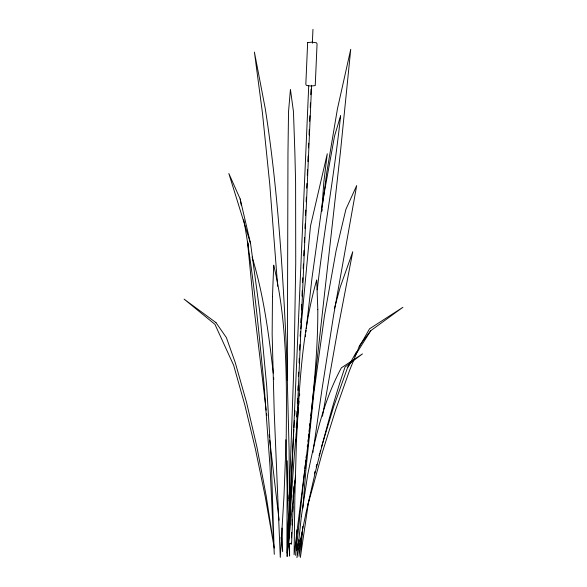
<?xml version="1.0" encoding="UTF-8"?>
<svg xmlns="http://www.w3.org/2000/svg" width="587" height="587" viewBox="0 0 587 587"><rect width="100%" height="100%" fill="white"/><g stroke="black" fill="none" stroke-linecap="round" stroke-linejoin="round"><path stroke-width="0.88" d="M287.314 380.486L287.968 153.17L288.525 111.779L290.433 89.422L293.463 111.677L294.887 153.024L295.606 182.66L295.731 263.446L294.19 356.786L289.083 500.975M287.226 460.788L286.889 553.137L288.503 514.704M295.518 475.624L287.124 556.344L288.496 516.039M289.09 498.634L289.215 494.973M294.087 486.256L291.57 543.929L288.745 543.555L289.259 531.653M289.384 528.909L308.725 85.827M312.35 43.247L312.959 29.35M291.453 537.78L291.695 532.292M292.01 524.969L292.253 519.473M292.612 511.233L292.81 506.654M293.214 497.505L293.412 492.926M296.252 427.93L296.369 425.179M296.728 416.939L296.971 411.45M297.33 403.21L297.528 398.632M297.888 390.392L298.086 385.813M298.49 376.663L298.688 372.085M299.091 362.927L299.289 358.349M299.649 350.116L299.891 344.62M300.25 336.38L300.449 331.802M300.845 322.652L301.05 318.073M301.41 309.833L301.645 304.337M302.004 296.105L302.246 290.609M302.606 282.369L302.804 277.79M303.208 268.641L303.406 264.062M303.765 255.822L304.007 250.326M304.367 242.086L304.565 237.515M304.961 228.358L305.167 223.779M305.526 215.539L305.761 210.051M306.12 201.811L306.326 197.232M306.722 188.075L306.92 183.504M307.28 175.264L307.522 169.768M307.882 161.528L308.124 156.039M308.483 147.799L308.681 143.221M309.041 134.981L309.283 129.485M309.642 121.252L309.877 115.756M310.237 107.516L310.442 102.938M310.802 94.698L311.037 89.209M296.046 441.402L296.119 439.568M296.325 434.989L311.594 85.284M296.927 529.775L295.628 555.375L304.734 470.268M288.943 519.671L287.388 549.777L288.466 539.798M289.09 516.934L293.816 429.611M293.918 427.813L294.344 420.615M294.696 415.148L294.99 410.599M287.124 556.344L294.241 456.334L298.467 407.547M302.789 526.4L300.368 557.445L308.791 500.212M321.683 211.247L323.833 182.051L327.267 153.772L310.472 226.178L300.874 328.808M300.471 538.154L299.025 556.337L302.217 531.947M302.848 508.166L305.886 469.967L313.906 392.754L324.406 316.158L336.094 250.752L345.882 209.383L356.669 185.602L333.592 315.344L322.065 388.865L313.429 448.938M300.28 336.006L300.654 331.508M298.717 404.832L299.04 401.214M299.531 395.785L299.693 393.972M288.76 537.076L289.053 534.353M293.177 496.264L293.566 492.64M293.764 490.827L294.843 480.848M304.932 468.455L305.313 464.831M305.511 463.026L305.798 460.303M306.091 457.589L306.282 455.776M305.379 336.755L305.578 334.935M305.878 332.205L306.076 330.386M306.275 328.566L311.998 277.959L322.601 201.957L334.524 136.103L340.621 115.683C334.451 173.928 323.811 231.623 317.237 289.839M307.265 446.832L307.478 445.019M307.896 441.387L308.102 439.575M308.417 436.845L308.733 434.123M309.048 431.401L309.364 428.679M309.679 425.949L309.995 423.227M310.2 421.415L310.516 418.692M310.831 415.963L340.431 152.121L350.74 49.279L337.408 109.013L326.688 172.908L322.799 203.205M321.801 211.232L322.021 209.449M322.358 206.771L322.579 204.988M312.9 452.526L313.165 450.728M322.468 416.249L337.261 332.455L352.758 251.742L340.159 287.285L334.37 308.696M298.996 539.688L296.64 550.327L299.032 540.686M307.933 504.732L322.241 452.834L335.779 409.469L349.558 370.463L359.633 345.435L370.779 330.664L402.909 307.295L369.524 328.83L359.222 347.02M314.383 473.885L315.058 471.28M316.18 466.936L316.848 464.339M319.093 455.659L319.761 453.054M320.15 451.55L320.487 450.28M321.5 446.905L333.709 406.461L347.577 367.587L356.536 351.767M347.577 367.587L349.999 363.742M350.96 362.201L351.929 360.66M354.827 356.045L370.779 330.664M288.745 543.555L291.211 543.276L291.57 543.929M250.59 243.649L240.171 198.971L228.835 173.488L250.59 243.649L259.645 310.875L266.667 385.747L269.352 430.146L271.517 467.237L274.268 554.348L269.983 466.115L263.989 383.788C258.566 328.991 253.459 274.056 243.774 219.817M248.536 245.058L247.479 241.565L253.599 304.448L266.168 410.203M252.117 257.055C263.424 294.197 268.641 332.851 273.058 371.314L273.219 373.119M240.171 198.971L241.213 205.039M266.608 413.74L266.828 415.515M269.125 434.74L269.433 437.41M269.734 440.081L279.111 520.199M281.034 537.281L282.655 551.663L282.046 528.058M273.637 377.617L273.806 379.415M277.68 286.265L269.749 184.135L262.418 112.755L254.406 52.074L265.258 108.624C277.886 189.476 282.868 271.253 286.603 352.926L289.134 451.176L289.486 528.667M285.876 439.729L289.053 537.846M289.222 543.313L289.604 556.058L289.552 543.276M272.471 296.67L272.148 334.179L274.224 412.177L280.285 557.408L283.983 496.096L286.192 438.922C286.786 380.882 287.322 321.984 273.711 265.163L272.471 296.67M317.802 309.342C318.015 353.557 312.79 397.56 308.307 441.483L294.102 554.737L294.879 495.846L296.45 441.277C299.429 387.193 301.667 332.301 316.716 279.911L317.802 309.342M307.647 42.624L305.827 84.315L306.414 85.416L311.117 86.04L315.241 85.57L317.061 43.871L316.474 42.778L311.763 42.154L307.647 42.624M301.366 516.391L296.934 557.65L305.842 513.618L315.16 472.799C324.031 437.249 333.225 401.699 345.046 367L362.48 353.888L341.385 367.814C323.503 400.833 315.234 437.975 307.742 474.457L301.366 516.391M215.957 322.586L184.091 299.128L214.945 324.332L233.655 365.312L244.852 405.067L255.448 449.158L265.309 496.991L274.246 548.016L266.116 495.589L261.919 473.291L256.849 446.729L246.503 402.198L235.24 362.568L226.391 337.62L215.957 322.586"/></g></svg>
